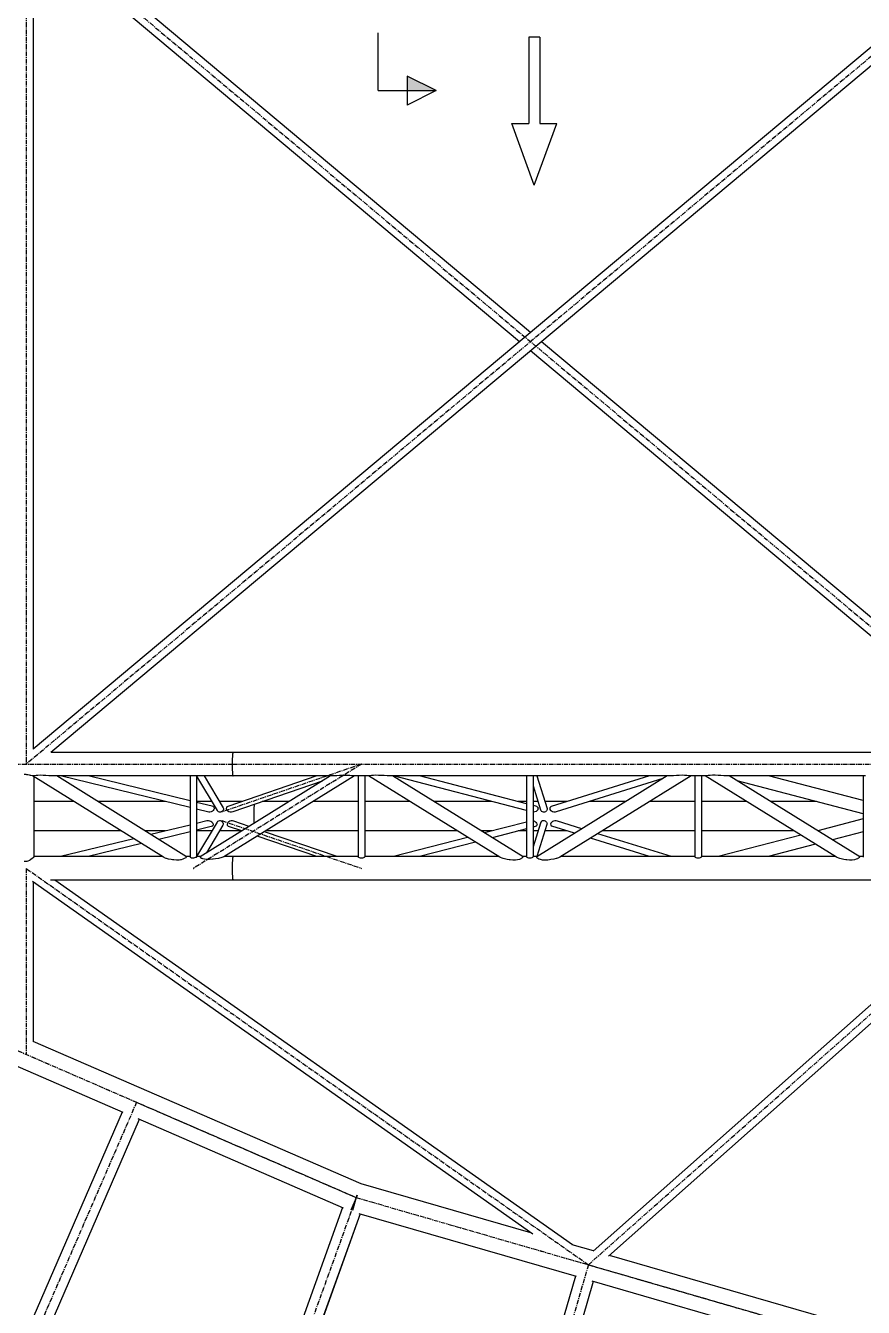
# Model space of a CAD drawing. Header units: millimetres. Extents: x 5143 to 30813, y 232 to 21408.
# Drawn here: x 10096 to 11543, y 1772 to 3986 of the extents above; entities that cross this region are included whole.
import ezdxf

# ---------------------------------------------------------------- set-up
doc = ezdxf.new("R2010")
doc.units = ezdxf.units.MM
doc.header["$LTSCALE"] = 0.25
doc.linetypes.add('CENTER', pattern=[50.8, 31.75, -6.35, 6.35, -6.35])
doc.linetypes.add('XKITLINE00', pattern=[0])

msp = doc.modelspace()

# ---------------------------------------------------------------- linework, layer by layer
at = {"color": 8, "linetype": 'CENTER'}
for p, q in [((10096.4, 4170.3), (11840, 2710.3)), ((11840, 4170.3), (10096.4, 2710.3)), ((10096.4, 4170.3), (10096.4, 2710.3)), ((9200.8, 2710.3), (10454.1, 2710.3)), ((10676, 2710.3), (10385.5, 2530.3)), ((10676, 2710.3), (10434.8, 2627.8)), ((10454.1, 2710.3), (11840, 2710.3)), ((10434.8, 2612.8), (10676, 2530.3)), ((10096.4, 2530.3), (11068.2, 1845.4)), ((10096.4, 2530.3), (10096.5, 2209)), ((11068.2, 1845.4), (11840, 2530.3)), ((9907.7, 2290.9), (10666.9, 1961.6)), ((9907.7, 2290.9), (10666.9, 1961.6)), ((9907.7, 2290.9), (10287.3, 2126.2)), ((10287.3, 2126.2), (9874.3, 1173.8)), ((10287.3, 2126.2), (9923.4, 1287.1)), ((10287.3, 2126.2), (10666.9, 1961.6)), ((10666.9, 1961.6), (10319.5, 997.3)), ((10666.9, 1961.6), (10361.4, 1113.5)), ((10666.9, 1961.6), (11469.5, 1729.3)), ((10666.9, 1961.6), (11469.5, 1729.3)), ((10666.9, 1961.6), (11068.2, 1845.4)), ((11068.2, 1845.4), (10779.5, 848)), ((11068.2, 1845.4), (10813.8, 966.6)), ((11068.2, 1845.4), (11469.5, 1729.3))]:
    msp.add_line(p, q, dxfattribs=at)
at = {"color": 8, "linetype": 'XKITLINE00'}
for p, q in [((10949.2, 3440.3), (10107.8, 4144.8)), ((10108.6, 4144.2), (10108.6, 2736.4)), ((10968.2, 3456.2), (10139.6, 4150)), ((11763.8, 4122.4), (10108.5, 2736.3)), ((11763.8, 4090.6), (10139.3, 2730.3)), ((11763.8, 2790), (10987.2, 3440.3)), ((11763.8, 2758.2), (10968.2, 3424.4)), ((10454.1, 2730.6), (10139.6, 2730.6)), ((10453.1, 2725.8), (10453, 2723.3)), ((10453.4, 2727.9), (10453.1, 2725.8)), ((10453.6, 2729.4), (10453.4, 2727.9)), ((10453.8, 2730.3), (10453.6, 2729.4)), ((10453.8, 2730.3), (10453.6, 2729.4)), ((10454.1, 2730.6), (10453.8, 2730.3)), ((10454.1, 2730.6), (10453.8, 2730.3)), ((11718.1, 2730.6), (10454.1, 2730.6)), ((10452.7, 2717.2), (10452.6, 2713.8)), ((10452.6, 2713.8), (10452.6, 2710.3)), ((10452.6, 2710.3), (10452.6, 2706.7)), ((10452.6, 2706.7), (10452.7, 2703.3)), ((10452.8, 2720.4), (10452.7, 2717.2)), ((10452.7, 2703.3), (10452.8, 2700.1)), ((10453, 2723.3), (10452.8, 2720.4)), ((10096.4, 2692.3), (10093.3, 2692.4)), ((10098, 2692), (10096.4, 2692.3)), ((10099.4, 2691.9), (10098, 2692)), ((10102.3, 2691.3), (10099.4, 2691.9)), ((10103.8, 2690.7), (10102.3, 2691.3)), ((10104.9, 2690.6), (10103.8, 2690.7)), ((10107.1, 2690), (10104.9, 2690.6)), ((10108.4, 2689.9), (10107.1, 2690)), ((10109.2, 2690), (10107.8, 2690)), ((10108.4, 2689.9), (10108.3, 2690)), ((10108.5, 2689.9), (10108.4, 2690)), ((10108.7, 2689.8), (10108.4, 2689.9)), ((10109.6, 2690), (10108.5, 2689.9)), ((10108.5, 2689.9), (10108.5, 2689.9)), ((10109.3, 2689.3), (10108.7, 2689.8)), ((10334, 2549.5), (10108.7, 2689.8)), ((10108.9, 2689.6), (10108.8, 2689.6)), ((10109.5, 2689.2), (10109.3, 2689.3)), ((10110.1, 2690), (10109.6, 2690)), ((10110, 2688.9), (10110, 2550.4)), ((10111.2, 2690.3), (10110.1, 2690)), ((10113.7, 2690.6), (10111.2, 2690.3)), ((10115.7, 2690.7), (10113.7, 2690.6)), ((10117, 2690.9), (10115.7, 2690.7)), ((10121, 2691.1), (10117, 2690.9)), ((10125.7, 2691), (10121, 2691.1)), ((10129.6, 2690.7), (10125.7, 2691)), ((10130.8, 2690.7), (10129.6, 2690.7)), ((10135.7, 2690.4), (10130.8, 2690.7)), ((10140.4, 2690), (10135.7, 2690.4)), ((10140.7, 2690), (10140.4, 2690)), ((10144.1, 2690), (10140.7, 2690)), ((10383.8, 2690), (10142.9, 2690)), ((10146.1, 2689.9), (10144.1, 2690)), ((10145.5, 2690), (10145.2, 2689.9)), ((10146.5, 2690), (10146.1, 2689.9)), ((10373.8, 2550.4), (10149.6, 2690)), ((10379.8, 2635.4), (10155.7, 2690)), ((10379.8, 2647), (10203.6, 2690)), ((10379.8, 2690), (10379.8, 2549.8)), ((10380.6, 2689.9), (10380.4, 2690)), ((10380.9, 2689.9), (10380.6, 2689.9)), ((10382.2, 2690), (10380.9, 2689.9)), ((10381.1, 2689.9), (10380.9, 2690)), ((10383.8, 2690), (10382.2, 2690)), ((10385.6, 2690), (10383.8, 2690)), ((10454.1, 2690), (10385.6, 2690)), ((10387.4, 2690), (10385.6, 2690)), ((10388.9, 2689.9), (10387.4, 2690)), ((10389.2, 2690), (10388.9, 2689.9)), ((10389.3, 2689.9), (10388.9, 2689.9)), ((10389.7, 2690), (10389.3, 2689.9)), ((10391.2, 2690), (10391.2, 2550.3)), ((10391.2, 2689.7), (10426.7, 2630.3)), ((10622.5, 2690), (10397.4, 2550.5)), ((10404.2, 2690), (10437.1, 2635.1)), ((10664, 2690), (10438.2, 2550.1)), ((10599.1, 2690), (10445.1, 2637.3)), ((10452.8, 2700.1), (10453, 2697.2)), ((10453, 2697.2), (10453.1, 2694.7)), ((10453.1, 2694.7), (10453.4, 2692.7)), ((10453.4, 2692.7), (10453.6, 2691.2)), ((10453.6, 2691.2), (10453.8, 2690.3)), ((10453.6, 2691.2), (10453.8, 2690.3)), ((10608.1, 2681), (10453.6, 2628.2)), ((10453.8, 2690.3), (10454.1, 2690)), ((10453.8, 2690.3), (10454.1, 2690)), ((10630.2, 2690), (10454.1, 2690)), ((10625.2, 2689.9), (10625.1, 2690)), ((10626.1, 2690), (10625.2, 2689.9)), ((10629.2, 2690), (10626.1, 2690)), ((10630, 2690), (10629.2, 2690)), ((10633.4, 2690.2), (10630, 2690)), ((10638.1, 2690.5), (10633.4, 2690.2)), ((10640.7, 2690.6), (10638.1, 2690.5)), ((10643.1, 2690.8), (10640.7, 2690.6)), ((10648, 2690.9), (10643.1, 2690.8)), ((10652.4, 2690.8), (10648, 2690.9)), ((10654.9, 2690.6), (10652.4, 2690.8)), ((10656, 2690.5), (10654.9, 2690.6)), ((10659.1, 2690.3), (10656, 2690.5)), ((10661.3, 2690), (10659.1, 2690.3)), ((10661.4, 2690), (10661.3, 2690)), ((10674.3, 2690), (10661.4, 2690)), ((10663.2, 2690), (10661.4, 2690)), ((10662.8, 2690), (10662.7, 2690)), ((10663.7, 2689.9), (10663.2, 2690)), ((10663.8, 2690), (10663.7, 2689.9)), ((10670.3, 2690), (10670.3, 2550)), ((10671.4, 2689.9), (10671.1, 2690)), ((10671.4, 2689.9), (10671.4, 2689.9)), ((10672.7, 2689.9), (10671.4, 2689.9)), ((10671.7, 2689.9), (10671.6, 2690)), ((10671.8, 2689.9), (10671.7, 2689.9)), ((10674.3, 2690), (10672.7, 2689.9)), ((10676, 2690), (10674.3, 2690)), ((10689.1, 2690), (10676, 2690)), ((10677.8, 2690), (10676, 2690)), ((10679.4, 2689.9), (10677.8, 2690)), ((10680.2, 2689.9), (10679.4, 2689.9)), ((10680.1, 2690), (10679.7, 2689.9)), ((10680.6, 2690), (10680.2, 2689.9)), ((10681.7, 2690), (10681.7, 2550.2)), ((10915.1, 2549.6), (10688.1, 2690)), ((10688.3, 2689.9), (10688.2, 2690)), ((10689.4, 2690), (10688.3, 2689.9)), ((10690.3, 2690), (10689.4, 2690)), ((10691.1, 2690.3), (10690.3, 2690)), ((10693.6, 2690.6), (10691.1, 2690.3)), ((10696, 2690.7), (10693.6, 2690.6)), ((10696.9, 2690.9), (10696, 2690.7)), ((10700.8, 2691.1), (10696.9, 2690.9)), ((10705.4, 2691), (10700.8, 2691.1)), ((10710.5, 2690.7), (10705.4, 2691)), ((10715.5, 2690.5), (10710.5, 2690.7)), ((10720.2, 2690.1), (10715.5, 2690.5)), ((10721.2, 2690), (10720.2, 2690.1)), ((10724, 2690), (10721.2, 2690)), ((10965.4, 2690), (10724, 2690)), ((10726.5, 2689.9), (10724, 2690)), ((10726, 2690), (10725.6, 2689.9)), ((10726.8, 2690), (10726.5, 2689.9)), ((10955.3, 2550.4), (10729.6, 2690)), ((10961.3, 2630.1), (10731.5, 2690)), ((10961.3, 2641.8), (10776.5, 2690)), ((10961.3, 2690), (10961.3, 2550)), ((10962.4, 2689.9), (10962.1, 2690)), ((10962.5, 2689.9), (10962.4, 2689.9)), ((10963.8, 2690), (10962.5, 2689.9)), ((10962.8, 2689.9), (10962.6, 2690)), ((10965.4, 2690), (10963.8, 2690)), ((10967.2, 2690), (10965.4, 2690)), ((11209.5, 2690), (10967.2, 2690)), ((10968.9, 2690), (10967.2, 2690)), ((10970.5, 2689.9), (10968.9, 2690)), ((10971.1, 2689.9), (10970.5, 2689.9)), ((10971.1, 2690), (10970.7, 2689.9)), ((10971.6, 2690), (10971.1, 2689.9)), ((10972.7, 2690), (10972.7, 2550.2)), ((11204.4, 2690), (10978.9, 2550.5)), ((10979.3, 2690), (10996.9, 2633.8)), ((11173.7, 2690), (11003.9, 2637.2)), ((11196.9, 2685.3), (11012.7, 2628)), ((11246, 2690), (11018.7, 2549.4)), ((11206.8, 2689.9), (11206.5, 2690)), ((11208, 2689.9), (11206.8, 2689.9)), ((11207.7, 2689.9), (11207.5, 2690)), ((11211.2, 2690), (11208, 2689.9)), ((11211.6, 2690), (11211.2, 2690)), ((11215.6, 2690.4), (11211.6, 2690)), ((11220.3, 2690.7), (11215.6, 2690.4)), ((11222.4, 2690.7), (11220.3, 2690.7)), ((11225.4, 2691), (11222.4, 2690.7)), ((11230.3, 2691.1), (11225.4, 2691)), ((11234.5, 2691), (11230.3, 2691.1)), ((11236.6, 2690.7), (11234.5, 2691)), ((11238.2, 2690.7), (11236.6, 2690.7)), ((11241.2, 2690.4), (11238.2, 2690.7)), ((11243.1, 2690), (11241.2, 2690.4)), ((11243.4, 2690), (11243.1, 2690)), ((11245.1, 2689.9), (11243.4, 2690)), ((11256.2, 2690), (11244.3, 2690)), ((11245.5, 2689.9), (11245.1, 2689.9)), ((11245.7, 2690), (11245.5, 2689.9)), ((11252.3, 2690), (11252.3, 2550)), ((11253.3, 2689.9), (11253.1, 2690)), ((11253.4, 2689.9), (11253.3, 2689.9)), ((11254.7, 2689.9), (11253.4, 2689.9)), ((11253.7, 2689.9), (11253.5, 2690)), ((11253.8, 2689.9), (11253.7, 2689.9)), ((11256.2, 2690), (11254.7, 2689.9)), ((11258, 2690), (11256.2, 2690)), ((11271.1, 2690), (11258, 2690)), ((11259.8, 2690), (11258, 2690)), ((11261.4, 2689.9), (11259.8, 2690)), ((11262.1, 2689.9), (11261.4, 2689.9)), ((11262.1, 2690), (11261.7, 2689.9)), ((11262.6, 2690), (11262.1, 2689.9)), ((11263.7, 2690), (11263.7, 2550.2)), ((11497, 2549.6), (11270.1, 2690)), ((11270.3, 2689.9), (11270.2, 2690)), ((11271.4, 2690), (11270.3, 2689.9)), ((11272.3, 2690), (11271.4, 2690)), ((11273.1, 2690.3), (11272.3, 2690)), ((11275.5, 2690.6), (11273.1, 2690.3)), ((11278, 2690.8), (11275.5, 2690.6)), ((11278.8, 2690.9), (11278, 2690.8)), ((11282.7, 2691.1), (11278.8, 2690.9)), ((11287.4, 2691.1), (11282.7, 2691.1)), ((11292.5, 2690.8), (11287.4, 2691.1)), ((11297.4, 2690.5), (11292.5, 2690.8)), ((11302.2, 2690.1), (11297.4, 2690.5)), ((11303.2, 2690), (11302.2, 2690.1)), ((11306, 2690), (11303.2, 2690)), ((11547.4, 2690), (11306, 2690)), ((11308.5, 2689.9), (11306, 2690)), ((11308, 2690), (11307.7, 2689.9)), ((11308.8, 2689.9), (11308.5, 2689.9)), ((11309, 2690), (11308.8, 2689.9)), ((11537.3, 2550.4), (11311.6, 2690)), ((11543.3, 2624.7), (11325.4, 2681.4)), ((11543.3, 2647.3), (11379.4, 2690)), ((11543.3, 2690), (11543.3, 2550)), ((10972.7, 2673.1), (10985.7, 2631.6)), ((10179.5, 2645.7), (10110, 2645.7)), ((10337.5, 2645.7), (10220.8, 2645.7)), ((10417.5, 2645.7), (10391.2, 2645.7)), ((10418.1, 2637.7), (10391.2, 2644.2)), ((10419.9, 2637.2), (10418.1, 2637.7)), ((10420.6, 2636.6), (10419.9, 2637.2)), ((10421.1, 2636.2), (10420.6, 2636.6)), ((10421.1, 2636.2), (10421.7, 2634.9)), ((10469.6, 2645.7), (10430.7, 2645.7)), ((10443.6, 2636.4), (10442.7, 2635.1)), ((10444.1, 2636.7), (10443.6, 2636.4)), ((10445.1, 2637.3), (10444.1, 2636.7)), ((10490.4, 2638.2), (10490.2, 2635.2)), ((10490.7, 2640.8), (10490.4, 2638.2)), ((10490.7, 2640.9), (10490.7, 2640.8)), ((10551, 2645.7), (10504.7, 2645.7)), ((10670.3, 2645.7), (10592.5, 2645.7)), ((10759.7, 2645.7), (10681.7, 2645.7)), ((10901.6, 2645.7), (10801.2, 2645.7)), ((10961.3, 2645.7), (10946.6, 2645.7)), ((10981.3, 2645.7), (10972.7, 2645.7)), ((10977.6, 2637.6), (10972.7, 2638.9)), ((10979.3, 2637.1), (10977.6, 2637.6)), ((10979.9, 2636.5), (10979.3, 2637.1)), ((10980.5, 2636.1), (10979.9, 2636.5)), ((10980.5, 2636.1), (10981.2, 2634.8)), ((11031.3, 2645.7), (10993.2, 2645.7)), ((11002.5, 2636.2), (11001.7, 2635)), ((11003, 2636.5), (11002.5, 2636.2)), ((11003.9, 2637.2), (11003, 2636.5)), ((11132.8, 2645.7), (11069.5, 2645.7)), ((11252.3, 2645.7), (11174.4, 2645.7)), ((11341.7, 2645.7), (11263.7, 2645.7)), ((11462.6, 2645.7), (11383.2, 2645.7)), ((10412, 2627.5), (10391.2, 2632.6)), ((10414.2, 2627.5), (10412, 2627.5)), ((10416.4, 2627.9), (10414.2, 2627.5)), ((10418.4, 2628.9), (10416.4, 2627.9)), ((10419.2, 2629.7), (10418.4, 2628.9)), ((10420, 2630.2), (10419.2, 2629.7)), ((10421.1, 2631.8), (10420, 2630.2)), ((10421.6, 2633.3), (10421.1, 2631.8)), ((10421.7, 2633.4), (10421.6, 2633.3)), ((10421.7, 2634.9), (10421.7, 2633.4)), ((10426.7, 2630.3), (10427.2, 2629.6)), ((10427.2, 2629.6), (10427.7, 2628.9)), ((10429.1, 2627.9), (10427.7, 2628.9)), ((10430.8, 2627.4), (10429.1, 2627.9)), ((10432.5, 2627.5), (10430.8, 2627.4)), ((10434.2, 2628), (10432.5, 2627.5)), ((10435.7, 2629), (10434.2, 2628)), ((10436.2, 2629.6), (10435.7, 2629)), ((10436.8, 2630.4), (10436.2, 2629.6)), ((10437.4, 2632), (10436.8, 2630.4)), ((10437.1, 2635.1), (10437.5, 2633.6)), ((10437.5, 2633.2), (10437.4, 2632)), ((10437.5, 2633.6), (10437.5, 2633.2)), ((10442.7, 2635.1), (10442.4, 2633.6)), ((10442.4, 2633.6), (10442.5, 2633.4)), ((10442.5, 2633.4), (10442.7, 2632)), ((10442.7, 2632), (10443.7, 2630.4)), ((10444.4, 2629.8), (10443.7, 2630.4)), ((10445.1, 2629.1), (10444.4, 2629.8)), ((10447, 2628.1), (10445.1, 2629.1)), ((10449.2, 2627.6), (10447, 2628.1)), ((10451.4, 2627.6), (10449.2, 2627.6)), ((10453.6, 2628.2), (10451.4, 2627.6)), ((10490, 2628.1), (10489.9, 2624.2)), ((10489.9, 2624.2), (10489.9, 2620.3)), ((10489.9, 2620.3), (10489.9, 2616.3)), ((10489.9, 2616.3), (10490, 2612.4)), ((10490.1, 2631.8), (10490, 2628.1)), ((10490.2, 2635.2), (10490.1, 2631.8)), ((10973.6, 2627.4), (10972.7, 2627.4)), ((10975.8, 2627.8), (10973.6, 2627.4)), ((10977.8, 2628.7), (10975.8, 2627.8)), ((10978.9, 2629.6), (10977.8, 2628.7)), ((10979.4, 2630), (10978.9, 2629.6)), ((10980.6, 2631.6), (10979.4, 2630)), ((10981.1, 2633.2), (10980.6, 2631.6)), ((10981.2, 2634.8), (10981.1, 2633.2)), ((10985.7, 2631.6), (10986.3, 2630.1)), ((10986.3, 2630.1), (10986.6, 2629.6)), ((10986.6, 2629.6), (10987.4, 2628.8)), ((10988.8, 2627.8), (10987.4, 2628.8)), ((10990.6, 2627.4), (10988.8, 2627.8)), ((10992.3, 2627.5), (10990.6, 2627.4)), ((10994, 2628.1), (10992.3, 2627.5)), ((10995.4, 2629.2), (10994, 2628.1)), ((10995.7, 2629.6), (10995.4, 2629.2)), ((10996.4, 2630.6), (10995.7, 2629.6)), ((10996.9, 2632.2), (10996.4, 2630.6)), ((10996.9, 2633.8), (10996.9, 2633.2)), ((10996.9, 2633.2), (10996.9, 2632.2)), ((11001.7, 2635), (11001.5, 2633.4)), ((11001.5, 2633.4), (11001.5, 2633.2)), ((11001.5, 2633.2), (11001.8, 2631.8)), ((11001.8, 2631.8), (11002.8, 2630.2)), ((11003.5, 2629.6), (11002.8, 2630.2)), ((11004.3, 2628.9), (11003.5, 2629.6)), ((11006.1, 2627.9), (11004.3, 2628.9)), ((11008.3, 2627.4), (11006.1, 2627.9)), ((11010.6, 2627.5), (11008.3, 2627.4)), ((11012.7, 2628), (11010.6, 2627.5)), ((11543.3, 2615.8), (11464.6, 2595.3)), ((10261.1, 2594.9), (10110, 2594.9)), ((10337.4, 2594.9), (10302.4, 2594.9)), ((10379.8, 2605.2), (10312.2, 2588.7)), ((10379.8, 2593.5), (10325.7, 2580.3)), ((10409.1, 2612.4), (10391.2, 2608)), ((10426.4, 2609.9), (10391.2, 2550.9)), ((10416.4, 2602.4), (10391.2, 2596.3)), ((10417.5, 2594.9), (10391.2, 2594.9)), ((10436.7, 2604.8), (10408.2, 2557.2)), ((10411.5, 2612.5), (10409.1, 2612.4)), ((10413.8, 2612.1), (10411.5, 2612.5)), ((10415.9, 2611.2), (10413.8, 2612.1)), ((10417.2, 2610.2), (10415.9, 2611.2)), ((10418.1, 2603), (10416.4, 2602.4)), ((10417.7, 2609.9), (10417.2, 2610.2)), ((10417.7, 2609.9), (10419, 2608.4)), ((10418.7, 2603.5), (10418.1, 2603)), ((10419.3, 2604), (10418.7, 2603.5)), ((10419, 2608.4), (10419.7, 2606.8)), ((10419.9, 2605.3), (10419.3, 2604)), ((10419.7, 2606.8), (10419.7, 2606.7)), ((10419.7, 2606.7), (10419.9, 2605.3)), ((10426.7, 2610.3), (10426.4, 2609.9)), ((10427.5, 2611.2), (10426.7, 2610.3)), ((10428.9, 2612.1), (10427.5, 2611.2)), ((10430.6, 2612.5), (10428.9, 2612.1)), ((10432.4, 2612.4), (10430.6, 2612.5)), ((10469, 2594.9), (10430.7, 2594.9)), ((10434.1, 2611.8), (10432.4, 2612.4)), ((10435.5, 2610.8), (10434.1, 2611.8)), ((10435.5, 2610.8), (10435.8, 2610.3)), ((10435.8, 2610.3), (10436.5, 2609.4)), ((10436.5, 2609.4), (10437.1, 2607.8)), ((10437.1, 2606.2), (10436.7, 2604.8)), ((10437.1, 2607.8), (10437.1, 2606.7)), ((10437.1, 2606.7), (10437.1, 2606.2)), ((10444.3, 2608.1), (10443.9, 2606.5)), ((10443.9, 2606.5), (10444.1, 2605)), ((10443.9, 2606.5), (10443.9, 2606.5)), ((10444.1, 2605), (10445, 2603.7)), ((10445.3, 2609.6), (10444.3, 2608.1)), ((10445.6, 2603.3), (10445, 2603.7)), ((10445.9, 2610.1), (10445.3, 2609.6)), ((10446.4, 2602.8), (10445.6, 2603.3)), ((10446.9, 2610.9), (10445.9, 2610.1)), ((10469.2, 2595), (10446.4, 2602.8)), ((10448.8, 2611.9), (10446.9, 2610.9)), ((10451.1, 2612.3), (10448.8, 2611.9)), ((10453.4, 2612.3), (10451.1, 2612.3)), ((10455.6, 2611.7), (10453.4, 2612.3)), ((10481.7, 2602.7), (10455.6, 2611.7)), ((10490, 2612.4), (10490.1, 2608.7)), ((10490.1, 2608.7), (10490.1, 2608)), ((10634.3, 2550.6), (10508.4, 2593.6)), ((10670.3, 2594.9), (10510.5, 2594.9)), ((10841.9, 2594.9), (10681.7, 2594.9)), ((10901.6, 2594.9), (10883.3, 2594.9)), ((10961.3, 2610.4), (10888.7, 2591.5)), ((10961.3, 2598.7), (10902.1, 2583.3)), ((10961.3, 2594.9), (10946.6, 2594.9)), ((10973.5, 2612.2), (10972.7, 2612.3)), ((10985.6, 2608.5), (10972.7, 2567.5)), ((10976, 2602.5), (10972.7, 2601.7)), ((10981.3, 2594.9), (10972.7, 2594.9)), ((10975.6, 2611.3), (10973.5, 2612.2)), ((10977, 2610.3), (10975.6, 2611.3)), ((10977.7, 2603.1), (10976, 2602.5)), ((10977.3, 2610.1), (10977, 2610.3)), ((10977.3, 2610.1), (10978.6, 2608.6)), ((10978.1, 2603.5), (10977.7, 2603.1)), ((10978.9, 2604.1), (10978.1, 2603.5)), ((10978.6, 2608.6), (10979.3, 2607)), ((10979.5, 2605.4), (10978.9, 2604.1)), ((10979.3, 2607), (10979.3, 2606.7)), ((10979.3, 2606.7), (10979.5, 2605.4)), ((10996.7, 2606.1), (10979.4, 2550.8)), ((10986.2, 2610), (10985.6, 2608.5)), ((10986.4, 2610.3), (10986.2, 2610)), ((10987.3, 2611.3), (10986.4, 2610.3)), ((10988.8, 2612.2), (10987.3, 2611.3)), ((10990.5, 2612.6), (10988.8, 2612.2)), ((10992.3, 2612.4), (10990.5, 2612.6)), ((10994, 2611.7), (10992.3, 2612.4)), ((11031.3, 2594.9), (10993.2, 2594.9)), ((10995.3, 2610.6), (10994, 2611.7)), ((10995.3, 2610.6), (10995.6, 2610.3)), ((10995.6, 2610.3), (10996.3, 2609.2)), ((10996.3, 2609.2), (10996.8, 2607.6)), ((10996.8, 2607.6), (10996.7, 2606.7)), ((10996.7, 2606.7), (10996.7, 2606.1)), ((11002.9, 2606.7), (11003.1, 2605.2)), ((11003, 2606.7), (11002.9, 2606.7)), ((11003.3, 2608.3), (11003, 2606.7)), ((11003.1, 2605.2), (11003.9, 2603.9)), ((11004.4, 2609.8), (11003.3, 2608.3)), ((11004.5, 2603.5), (11003.9, 2603.9)), ((11005, 2610.3), (11004.4, 2609.8)), ((11005.3, 2603), (11004.5, 2603.5)), ((11006, 2611.1), (11005, 2610.3)), ((11044.2, 2590.9), (11005.3, 2603)), ((11008, 2612.1), (11006, 2611.1)), ((11010.3, 2612.5), (11008, 2612.1)), ((11012.6, 2612.5), (11010.3, 2612.5)), ((11014.8, 2611.9), (11012.6, 2612.5)), ((11057, 2598.8), (11014.8, 2611.9)), ((11252.3, 2594.9), (11092.2, 2594.9)), ((11423.8, 2594.9), (11263.7, 2594.9)), ((11543.3, 2593.3), (11490.2, 2579.5)), ((10282.6, 2581.5), (10155.7, 2550.6)), ((10296, 2573.1), (10203.6, 2550.6)), ((10599.1, 2550.6), (10495.9, 2585.9)), ((10859.5, 2583.9), (10731.5, 2550.6)), ((10872.9, 2575.7), (10776.5, 2550.6)), ((11173.7, 2550.6), (11071.8, 2582.3)), ((11211.8, 2550.6), (11084.6, 2590.2)), ((11435.4, 2587.7), (11292.7, 2550.6)), ((11461, 2571.9), (11379.2, 2550.6)), ((10107.1, 2547.3), (10104.9, 2545.6)), ((10108.7, 2548.7), (10107.1, 2547.3)), ((10108.9, 2549), (10108.7, 2548.7)), ((10109.7, 2549.7), (10108.9, 2549)), ((10109.8, 2550.1), (10109.7, 2549.7)), ((10110, 2550.4), (10109.8, 2550.1)), ((10332.2, 2550.6), (10110, 2550.6)), ((10334.8, 2549), (10334, 2549.5)), ((10335.6, 2548.6), (10334.8, 2549)), ((10338.4, 2547.5), (10335.6, 2548.6)), ((10339.3, 2547.3), (10338.4, 2547.5)), ((10342.4, 2546.4), (10339.3, 2547.3)), ((10369.8, 2547.2), (10367.5, 2546.1)), ((10369.9, 2547.3), (10369.8, 2547.2)), ((10371.7, 2548.2), (10369.9, 2547.3)), ((10372.4, 2549), (10371.7, 2548.2)), ((10372.9, 2549.2), (10372.4, 2549)), ((10373.5, 2550), (10372.9, 2549.2)), ((10379.8, 2550.6), (10373.5, 2550.6)), ((10373.8, 2550.4), (10373.5, 2550.1)), ((10373.5, 2550.1), (10373.5, 2550)), ((10379.8, 2549.8), (10380.1, 2549.3)), ((10380.6, 2549), (10380.1, 2549.3)), ((10380.9, 2548.8), (10380.6, 2549)), ((10382.2, 2548.2), (10380.9, 2548.8)), ((10383.8, 2548), (10382.2, 2548.2)), ((10385.6, 2548), (10383.8, 2548)), ((10387.4, 2548.3), (10385.6, 2548)), ((10388.9, 2548.8), (10387.4, 2548.3)), ((10389.3, 2549), (10388.9, 2548.8)), ((10390.2, 2549.3), (10389.3, 2549)), ((10390.9, 2549.8), (10390.2, 2549.3)), ((10391.1, 2550.1), (10390.9, 2549.8)), ((10391.2, 2550.3), (10391.1, 2550.1)), ((10397.5, 2550.6), (10391.2, 2550.6)), ((10397.4, 2550.4), (10397.1, 2550.2)), ((10397.1, 2550.2), (10397.4, 2549.6)), ((10397.4, 2550.5), (10397.4, 2550.4)), ((10397.4, 2549.6), (10398.1, 2548.7)), ((10397.4, 2549.6), (10397.4, 2549.6)), ((10399.2, 2548.2), (10398.1, 2548.7)), ((10399.2, 2548.2), (10399.6, 2547.7)), ((10401.9, 2546.8), (10399.6, 2547.7)), ((10404.8, 2546.2), (10401.9, 2546.8)), ((10428.8, 2547.6), (10423.9, 2546.7)), ((10430.9, 2548.2), (10428.8, 2547.6)), ((10433.1, 2548.6), (10430.9, 2548.2)), ((10436.4, 2549.5), (10433.1, 2548.6)), ((10436.6, 2549.6), (10436.4, 2549.5)), ((10438.2, 2550.1), (10436.6, 2549.6)), ((10454.1, 2550.6), (10439, 2550.6)), ((10453.3, 2547.9), (10453.1, 2545.8)), ((10453.6, 2549.4), (10453.3, 2547.9)), ((10453.8, 2550.3), (10453.6, 2549.4)), ((10453.8, 2550.3), (10453.6, 2549.4)), ((10454.1, 2550.6), (10453.8, 2550.3)), ((10454.1, 2550.6), (10453.8, 2550.3)), ((10670.3, 2550.6), (10454.1, 2550.6)), ((10670.3, 2550), (10670.6, 2549.4)), ((10671.4, 2549), (10670.6, 2549.4)), ((10671.4, 2548.9), (10671.4, 2549)), ((10672.7, 2548.4), (10671.4, 2548.9)), ((10674.3, 2548), (10672.7, 2548.4)), ((10676, 2547.9), (10674.3, 2548)), ((10677.8, 2548.1), (10676, 2547.9)), ((10679.4, 2548.6), (10677.8, 2548.1)), ((10680.2, 2549), (10679.4, 2548.6)), ((10680.6, 2549.2), (10680.2, 2549)), ((10681.5, 2549.7), (10680.6, 2549.2)), ((10681.7, 2550.1), (10681.5, 2549.7)), ((10913.5, 2550.6), (10681.7, 2550.6)), ((10681.7, 2550.2), (10681.7, 2550.1)), ((10916.1, 2549), (10915.1, 2549.6)), ((10916.6, 2548.8), (10916.1, 2549)), ((10919.4, 2547.7), (10916.6, 2548.8)), ((10920.9, 2547.3), (10919.4, 2547.7)), ((10923.4, 2546.6), (10920.9, 2547.3)), ((10951.6, 2547), (10949.2, 2545.9)), ((10951.9, 2547.3), (10951.6, 2547)), ((10953.4, 2548.1), (10951.9, 2547.3)), ((10954.2, 2549), (10953.4, 2548.1)), ((10954.5, 2549.1), (10954.2, 2549)), ((10955.2, 2549.9), (10954.5, 2549.1)), ((10961.3, 2550.6), (10955, 2550.6)), ((10955.3, 2550.4), (10955.1, 2550.1)), ((10955.1, 2550.1), (10955.2, 2549.9)), ((10961.3, 2550), (10961.7, 2549.4)), ((10962.4, 2549), (10961.7, 2549.4)), ((10962.5, 2548.9), (10962.4, 2549)), ((10963.8, 2548.3), (10962.5, 2548.9)), ((10965.4, 2548), (10963.8, 2548.3)), ((10967.2, 2548), (10965.4, 2548)), ((10968.9, 2548.2), (10967.2, 2548)), ((10970.5, 2548.7), (10968.9, 2548.2)), ((10971.1, 2549), (10970.5, 2548.7)), ((10971.7, 2549.2), (10971.1, 2549)), ((10972.5, 2549.7), (10971.7, 2549.2)), ((10972.7, 2550.1), (10972.5, 2549.7)), ((10979.1, 2550.6), (10972.7, 2550.6)), ((10972.7, 2550.2), (10972.7, 2550.1)), ((10978.9, 2550.5), (10978.6, 2550.1)), ((10978.6, 2550.1), (10978.6, 2549.4)), ((10979.1, 2549), (10978.6, 2549.4)), ((10979.1, 2549), (10979.3, 2548.4)), ((10980.7, 2547.4), (10979.3, 2548.4)), ((10980.9, 2547.4), (10980.7, 2547.4)), ((10982.6, 2546.3), (10980.9, 2547.4)), ((11012.5, 2547.4), (11008.3, 2546.3)), ((11012.9, 2547.4), (11012.5, 2547.4)), ((11016.4, 2548.5), (11012.9, 2547.4)), ((11017.7, 2549), (11016.4, 2548.5)), ((11018.7, 2549.4), (11017.7, 2549)), ((11252.3, 2550.6), (11020.6, 2550.6)), ((11252.3, 2550), (11252.6, 2549.5)), ((11253.3, 2549), (11252.6, 2549.5)), ((11253.4, 2549), (11253.3, 2549)), ((11254.7, 2548.4), (11253.4, 2549)), ((11256.2, 2548.1), (11254.7, 2548.4)), ((11258, 2548), (11256.2, 2548.1)), ((11259.8, 2548.2), (11258, 2548)), ((11261.4, 2548.6), (11259.8, 2548.2)), ((11262.1, 2549), (11261.4, 2548.6)), ((11262.6, 2549.2), (11262.1, 2549)), ((11263.4, 2549.7), (11262.6, 2549.2)), ((11263.7, 2550.1), (11263.4, 2549.7)), ((11495.4, 2550.6), (11263.7, 2550.6)), ((11263.7, 2550.2), (11263.7, 2550.1)), ((11498, 2549), (11497, 2549.6)), ((11498.4, 2548.8), (11498, 2549)), ((11501.3, 2547.8), (11498.4, 2548.8)), ((11502.9, 2547.4), (11501.3, 2547.8)), ((11505.3, 2546.6), (11502.9, 2547.4)), ((11533.5, 2547), (11531.1, 2546)), ((11533.8, 2547.4), (11533.5, 2547)), ((11535.3, 2548.1), (11533.8, 2547.4)), ((11536.2, 2549), (11535.3, 2548.1)), ((11536.5, 2549.1), (11536.2, 2549)), ((11537.1, 2549.9), (11536.5, 2549.1)), ((11543.3, 2550.6), (11536.9, 2550.6)), ((11537.3, 2550.4), (11537, 2550.1)), ((11537, 2550.1), (11537.1, 2549.9)), ((11543.3, 2550), (11543.6, 2549.4)), ((10096.4, 2542), (10093.3, 2541.9)), ((10098, 2542.4), (10096.4, 2542)), ((10099.4, 2542.8), (10098, 2542.4)), ((10102.3, 2544), (10099.4, 2542.8)), ((10103.8, 2545.1), (10102.3, 2544)), ((10104.9, 2545.6), (10103.8, 2545.1)), ((10346.9, 2545.5), (10342.4, 2546.4)), ((10349.6, 2545.1), (10346.9, 2545.5)), ((10351.7, 2544.8), (10349.6, 2545.1)), ((10356.5, 2544.4), (10351.7, 2544.8)), ((10360.8, 2544.6), (10356.5, 2544.4)), ((10363.5, 2545.1), (10360.8, 2544.6)), ((10364.4, 2545.2), (10363.5, 2545.1)), ((10367.5, 2546.1), (10364.4, 2545.2)), ((10405, 2546.1), (10404.8, 2546.2)), ((10408.8, 2545.6), (10405, 2546.1)), ((10413.5, 2545.6), (10408.8, 2545.6)), ((10418.7, 2546), (10413.5, 2545.6)), ((10419.6, 2546.2), (10418.7, 2546)), ((10423.9, 2546.7), (10419.6, 2546.2)), ((10452.7, 2537.2), (10452.6, 2533.8)), ((10452.6, 2533.8), (10452.6, 2530.3)), ((10452.6, 2530.3), (10452.6, 2526.7)), ((10452.6, 2526.7), (10452.7, 2523.3)), ((10452.8, 2540.4), (10452.7, 2537.2)), ((10452.9, 2543.3), (10452.8, 2540.4)), ((10453.1, 2545.8), (10452.9, 2543.3)), ((10928, 2545.6), (10923.4, 2546.6)), ((10931.4, 2545.1), (10928, 2545.6)), ((10932.9, 2544.9), (10931.4, 2545.1)), ((10937.8, 2544.4), (10932.9, 2544.9)), ((10942.2, 2544.5), (10937.8, 2544.4)), ((10945.8, 2545.1), (10942.2, 2544.5)), ((10946, 2545.1), (10945.8, 2545.1)), ((10949.2, 2545.9), (10946, 2545.1)), ((10985.5, 2545.4), (10982.6, 2546.3)), ((10987, 2545.2), (10985.5, 2545.4)), ((10989, 2544.7), (10987, 2545.2)), ((10993.3, 2544.5), (10989, 2544.7)), ((10998.2, 2544.7), (10993.3, 2544.5)), ((11001.2, 2545.2), (10998.2, 2544.7)), ((11003.3, 2545.4), (11001.2, 2545.2)), ((11008.3, 2546.3), (11003.3, 2545.4)), ((11509.9, 2545.7), (11505.3, 2546.6)), ((11513.4, 2545.2), (11509.9, 2545.7)), ((11514.8, 2544.9), (11513.4, 2545.2)), ((11519.7, 2544.5), (11514.8, 2544.9)), ((11524.1, 2544.6), (11519.7, 2544.5)), ((11527.9, 2545.2), (11524.1, 2544.6)), ((11531.1, 2546), (11527.9, 2545.2)), ((10972.3, 1898.1), (10107.5, 2507.5)), ((10108.6, 2506.8), (10108.6, 2230.8)), ((10454.1, 2510), (10138.8, 2510)), ((11040.9, 1879.6), (10146.3, 2510)), ((10452.7, 2523.3), (10452.8, 2520.1)), ((10452.8, 2520.1), (10452.9, 2517.2)), ((10452.9, 2517.2), (10453.1, 2514.7)), ((10453.1, 2514.7), (10453.3, 2512.7)), ((10453.3, 2512.7), (10453.6, 2511.2)), ((10453.6, 2511.2), (10453.8, 2510.3)), ((10453.6, 2511.2), (10453.8, 2510.3)), ((10453.8, 2510.3), (10454.1, 2510)), ((10453.8, 2510.3), (10454.1, 2510)), ((11718.1, 2510), (10454.1, 2510)), ((11763.8, 2478.9), (11076.5, 1869.1)), ((11763.8, 2446.4), (11103, 1860)), ((10264.2, 2108.6), (9909.2, 2262.5)), ((10675.6, 1985.5), (10108.6, 2231.4)), ((10262.4, 2109.3), (9947.4, 1383.1)), ((10292, 2096.5), (9977.1, 1370.2)), ((10645.1, 1943.4), (10290.2, 2097.3)), ((10968.6, 1900.7), (10675.6, 1985.5)), ((10668.5, 1965.2), (10657.6, 1940)), ((10668.1, 1965.4), (10660.4, 1939)), ((10665.6, 1957), (10665, 1957.2)), ((10665.7, 1957.1), (10665.1, 1957.3)), ((10643.5, 1944.1), (10379.3, 1210.7)), ((10643.5, 1944.1), (10379.3, 1210.8)), ((10673.8, 1933.2), (10409.6, 1199.8)), ((10673.9, 1933.2), (10409.7, 1199.8)), ((11047.5, 1825), (10672.1, 1933.7)), ((11076.9, 1869.4), (11040.4, 1879.9)), ((11475.2, 1754.1), (11104.5, 1861.4)), ((11045.7, 1825.5), (10825.5, 1064.9)), ((11076.7, 1816.5), (10856.5, 1055.9)), ((11450.2, 1708.4), (11074.8, 1817.1))]:
    msp.add_line(p, q, dxfattribs=at)
at = {"color": 2, "linetype": 'XKITLINE00'}
for q in [(10705, 3974.1), (10805, 3874.1)]:
    msp.add_line((10705, 3874.1), q, dxfattribs=at)
at = {"color": 1}
for p, q in [((10965.2, 3966.7), (10965.2, 3817)), ((10984.4, 3966.7), (10965.2, 3966.7)), ((10984.4, 3966.7), (10984.4, 3817)), ((10974.8, 3710.5), (10935.9, 3817)), ((10935.9, 3817), (10965.2, 3817)), ((10974.8, 3710.5), (11013.7, 3817)), ((10984.4, 3817), (11013.7, 3817))]:
    msp.add_line(p, q, dxfattribs=at)
at = {"color": 30, "linetype": 'XKITLINE00'}
for p, q in [((10805, 3874.1), (10755, 3899.1)), ((10755, 3899.1), (10755, 3849.1)), ((10805, 3874.1), (10755, 3849.1))]:
    msp.add_line(p, q, dxfattribs=at)
at = {"color": 8, "linetype": 'XKITLINE00'}
for centre in [(10096.4, 2710.3), (10096.4, 2710.3), (10454.1, 2710.3), (10454.1, 2710.3), (10676, 2710.3), (10676, 2710.3), (10434.8, 2627.8), (10434.8, 2612.8), (10096.4, 2530.3), (10096.4, 2530.3), (10385.5, 2530.3), (10676, 2530.3), (10096.5, 2209), (10287.3, 2126.2), (10287.3, 2126.2), (10287.3, 2126.2), (10287.3, 2126.2), (10287.3, 2126.2), (10666.9, 1961.6), (10666.9, 1961.6), (10666.9, 1961.6), (10666.9, 1961.6), (10666.9, 1961.6), (10666.9, 1961.6), (10666.9, 1961.6), (10666.9, 1961.6), (10666.9, 1961.6), (10666.9, 1961.6), (11068.2, 1845.4), (11068.2, 1845.4), (11068.2, 1845.4), (11068.2, 1845.4), (11068.2, 1845.4), (11068.2, 1845.4), (11068.2, 1845.4)]:
    msp.add_circle(centre, 0.05, dxfattribs=at)
at = {"color": 30, "linetype": 'Continuous'}
msp.add_solid([(10755, 3899.1), (10805, 3874.1), (10755, 3899.1), (10755, 3874.1)], dxfattribs=at)

doc.saveas('drawing.dxf')
